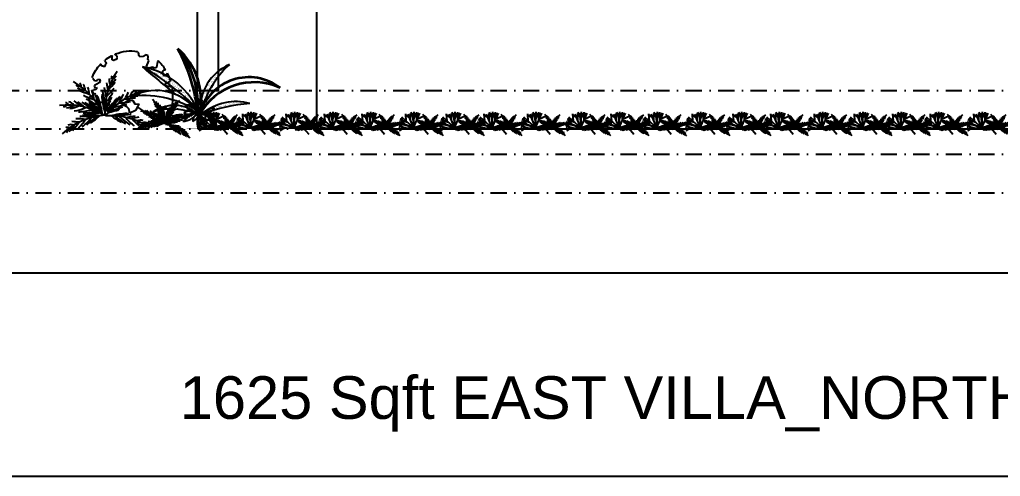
# Model space of a CAD drawing. Header units: millimetres. Extents: x -620 to 116137, y -21481 to 17762.
# Drawn here: x 33908 to 45405, y -21481 to -16122 of the extents above; entities that cross this region are included whole.
import ezdxf
from ezdxf.xclip import XClip

# ---------------------------------------------------------------- set-up
doc = ezdxf.new("R2010")
doc.units = ezdxf.units.MM
doc.header["$LTSCALE"] = 150
doc.header["$XCLIPFRAME"] = 2
doc.linetypes.add('DASHDOT', pattern=[25.4, 12.7, -6.35, 0, -6.35])
for name, color, linetype in [('ad-Elevation 10', 8, 'Continuous'), ('ad-MS Column', 1, 'Continuous'), ('ad-Text main', 7, 'Continuous')]:
    doc.layers.add(name, color=color, linetype=linetype)
doc.layers.add('ad-Landscape', color=7, linetype='Continuous', true_color=0x007f00)
doc.layers.add('ad-Verandah', color=7, linetype='Continuous', true_color=0xa57c52)
doc.layers.add('ad-Landscape 2', color=7, linetype='Continuous', lineweight=35, true_color=0x264c00)
doc.styles.get("Standard").update_dxf_attribs({"font": 'arial.ttf'})

# ---------------------------------------------------------------- blocks, each defined once
blk = doc.blocks.new('$ZCDB_AUDIT_GENERATED_1C4403')
at = {"layer": 'ad-Elevation 10', "linetype": 'DASHDOT', "ltscale": 0.1}
for points in [[(-27431.1, 0), (0, 0)], [(-27431.1, -450), (0, -450)], [(-27431.1, -750), (-2459.8, -750), (-2319.6, -1093), (0, -1093)], [(-27431.1, -1200), (-2459.8, -1200), (-2319.6, -1543), (0, -1543)]]:
    blk.add_lwpolyline(points, dxfattribs=at)
blk = doc.blocks.new('zw$66E4')
at = {"layer": 'ad-MS Column'}
blk.add_lwpolyline([(0, 0), (250, 0), (250, 2950), (0, 2950)], close=True, dxfattribs=at)
blk = doc.blocks.new('A$Cbe5af2ca')
at = {"layer": 'ad-Elevation 10'}
blk.add_lwpolyline([(-12120, 0), (-12120, -3500), (0, -3500), (0, 0)], dxfattribs=at)
at = {"layer": 'ad-Verandah', "const_width": 2}
blk.add_lwpolyline([(-13640, -3050), (-12120, -3050), (-12120, -3500), (-13640, -3500)], close=True, dxfattribs=at)
at = {"layer": 'ad-MS Column'}
blk.add_blockref('zw$66E4', (-13515, -3050), dxfattribs=at)
blk = doc.blocks.new('TR13')
at = {"layer": 'ad-Landscape'}
for centre, radius, start, end in [((2.274, 0.393), 2.308, 153.8471, 189.8045), ((0.175, 1.225), 0.119, 165.7556, 225.016), ((-0.039, 1.406), 0.275, 300.4086, 330.328), ((2.506, 1.862), 2.724, 198.1648, 203.115), ((0.279, 1.137), 0.284, 174.8554, 213.511), ((-1.075, 1.779), 1.451, 318.0291, 330.8083), ((-0.316, 1.395), 0.558, 309.4156, 336.9891), ((-2.009, -1.216), 2.308, 31.3349, 67.3424), ((-0.935, 1.07), 0.275, 250.8614, 280.7808), ((-0.719, 1.244), 0.558, 244.2003, 271.7738), ((-0.977, 0.793), 0.119, 356.1734, 55.4338), ((-0.401, 2.033), 1.451, 250.3811, 263.1603), ((-0.997, 0.657), 0.284, 7.6784, 46.334), ((-3.15, -0.263), 2.724, 18.0744, 23.0247), ((-2.981, -0.412), 2.724, 18.0023, 24.6457), ((-2.836, -0.565), 2.724, 17.9053, 26.2647), ((2.474, 1.286), 2.724, 193.659, 203.3783), ((2.469, 1.428), 2.724, 194.9247, 203.2841), ((2.477, 1.638), 2.724, 196.5437, 203.1872), ((-2.031, 1.689), 2.391, 326.652, 336.6071), ((-1.375, 1.736), 1.774, 319.5294, 331.0874), ((2.005, -1.216), 2.308, 112.6576, 148.6651), ((2.616, -0.998), 2.724, 143.5319, 151.8914), ((2.832, -0.565), 2.724, 153.7353, 162.0947), ((2.977, -0.412), 2.724, 155.3543, 161.9977), ((3.146, -0.263), 2.724, 156.9753, 161.9256), ((0.397, 2.033), 1.451, 276.8397, 289.6189), ((0.714, 1.244), 0.558, 268.2262, 295.7997), ((0.993, 0.657), 0.284, 133.666, 172.3216), ((0.973, 0.793), 0.119, 124.5662, 183.8266), ((0.931, 1.07), 0.275, 259.2192, 289.1386), ((-2.354, -2.058), 2.724, 55.5314, 60.4817), ((-0.147, 2.198), 1.774, 250.102, 261.66), ((0.378, 2.594), 2.391, 244.5823, 254.5374), ((0.501, 2.268), 2.194, 241.7861, 252.1783), ((-2.747, -0.676), 2.724, 17.8111, 27.5304), ((-2.685, -0.762), 2.724, 17.7148, 28.6944), ((2.484, 1.18), 2.724, 192.4951, 203.4746), ((-1.909, 1.362), 2.194, 329.0112, 339.4033), ((-1.648, 1.025), 1.86, 331.1427, 342.4295), ((2.432, -1.164), 2.724, 141.1023, 152.0818), ((2.681, -0.762), 2.724, 151.3056, 162.2852), ((2.509, -1.091), 2.724, 142.2662, 151.9855), ((2.743, -0.676), 2.724, 152.4696, 162.1889), ((-0.505, 2.268), 2.194, 287.8217, 298.2139), ((-0.382, 2.594), 2.391, 285.4626, 295.4177), ((0.143, 2.198), 1.774, 278.34, 289.898), ((-0.926, -2.022), 2.2, 65.9785, 103.9755), ((-1.406, 0.348), 0.275, 288.3185, 318.2379), ((-1.27, 0.102), 0.119, 33.6304, 92.8909), ((-1.34, 0.618), 0.558, 281.6573, 309.2309), ((-1.204, -0.017), 0.284, 45.1354, 83.791), ((-1.568, 1.437), 1.451, 287.8381, 300.6174), ((-1.506, 1.693), 1.774, 287.559, 299.1171), ((-2.168, -2.103), 2.724, 55.4593, 62.1027), ((-1.33, 2.326), 2.391, 282.0393, 291.9945), ((-1.96, -2.136), 2.724, 55.3623, 63.7217), ((-1.034, 2.143), 2.194, 279.2432, 289.6353), ((-1.822, -2.17), 2.724, 55.2681, 64.9875), ((-1.72, -2.2), 2.724, 55.1719, 66.1514), ((-0.755, 1.82), 1.86, 276.2169, 287.5038), ((0.527, 1.842), 1.86, 238.7599, 250.0467), ((0.467, -2.181), 2.2, 63.0377, 101.5351), ((-0.531, 1.842), 1.86, 289.9533, 301.2401), ((1.201, -2.533), 2.724, 100.8618, 111.8414), ((1.307, -2.526), 2.724, 102.0258, 111.7451), ((1.508, 1.853), 2.194, 237.3779, 247.7701), ((1.449, -2.524), 2.724, 103.2915, 111.6509), ((1.838, 1.966), 2.391, 235.0188, 244.9739), ((1.659, -2.538), 2.724, 104.9105, 111.5539), ((1.85, -2.536), 2.724, 106.5316, 111.4818), ((0.502, -2.259), 2.308, 102.0179, 139.5122), ((-0.562, -2.939), 2.724, 90.1721, 96.8155), ((-2.179, 0.559), 1.774, 322.2718, 333.8299), ((-0.372, -2.848), 2.724, 90.0751, 98.4345), ((-0.239, -2.797), 2.724, 89.9809, 99.7003), ((-2.395, 1.179), 2.391, 316.7521, 326.7073), ((-0.138, -2.764), 2.724, 89.8847, 100.8642), ((-2.047, 1.197), 2.194, 313.956, 324.3481), ((-1.633, 1.091), 1.86, 310.9297, 322.2166), ((1.163, 1.602), 1.86, 239.5095, 250.7963), ((1.867, 1.309), 1.774, 227.8962, 239.4542), ((1.869, 1.046), 1.451, 226.3959, 239.1751), ((1.463, 0.299), 0.558, 217.7824, 245.3559), ((1.188, -0.289), 0.284, 83.2222, 121.8778), ((1.28, -0.188), 0.119, 74.1224, 133.3828), ((1.467, 0.021), 0.275, 208.7754, 238.6948), ((-1.095, -0.662), 0.119, 68.3432, 127.6037), ((-1.346, -0.538), 0.275, 323.0313, 352.9507), ((-0.972, -0.722), 0.284, 79.8482, 118.5038), ((-1.445, -0.278), 0.558, 316.3701, 343.9437), ((-0.755, -3.055), 2.724, 90.2442, 95.1945), ((-2.099, 0.266), 1.451, 322.5509, 335.3302)]:
    blk.add_arc(centre, radius, start, end, dxfattribs=at)
blk = doc.blocks.new('TR22')
at = {"layer": 'ad-Landscape', "color": 0}
for p, q in [((-0.302, 1.112), (-0.281, 1.156)), ((-0.281, 1.156), (-0.215, 1.163)), ((-0.215, 1.163), (-0.155, 1.108)), ((-0.033, 1.11), (-0.02, 1.179)), ((-0.02, 1.179), (0.006, 1.183)), ((0.006, 1.183), (0.022, 1.219)), ((-0.787, 0.817), (-0.851, 0.839)), ((-0.604, 1.063), (-0.589, 1.034)), ((-0.589, 1.034), (-0.589, 0.867)), ((-0.589, 0.867), (-0.538, 0.835)), ((-0.538, 0.835), (-0.478, 0.853)), ((-0.478, 0.853), (-0.384, 0.803)), ((-0.336, 1.014), (-0.304, 1.043)), ((-0.3, 0.844), (-0.336, 1.014)), ((-0.313, 0.817), (-0.3, 0.844)), ((-0.304, 1.043), (-0.302, 1.112)), ((-0.155, 1.108), (-0.072, 1.08)), ((-0.072, 1.08), (-0.033, 1.11)), ((0.568, 0.917), (0.567, 0.911)), ((0.567, 0.911), (0.567, 0.906)), ((0.567, 0.906), (0.567, 0.902)), ((0.567, 0.902), (0.568, 0.897)), ((0.569, 0.957), (0.568, 0.949)), ((0.568, 0.949), (0.568, 0.942)), ((0.568, 0.942), (0.569, 0.935)), ((0.569, 0.929), (0.568, 0.922)), ((0.568, 0.922), (0.568, 0.917)), ((0.568, 0.897), (0.57, 0.894)), ((0.572, 0.965), (0.569, 0.957)), ((0.569, 0.935), (0.569, 0.929)), ((0.57, 0.894), (0.572, 0.891)), ((0.577, 0.974), (0.572, 0.965)), ((0.572, 0.891), (0.576, 0.888)), ((0.576, 0.888), (0.58, 0.885)), ((0.586, 0.985), (0.577, 0.974)), ((0.58, 0.885), (0.585, 0.883)), ((0.585, 0.883), (0.59, 0.881)), ((0.6, 0.996), (0.586, 0.985)), ((0.59, 0.881), (0.595, 0.879)), ((0.595, 0.879), (0.6, 0.876)), ((0.628, 1.015), (0.6, 0.996)), ((0.6, 0.876), (0.605, 0.874)), ((0.605, 0.874), (0.609, 0.871)), ((0.609, 0.871), (0.613, 0.868)), ((0.613, 0.868), (0.617, 0.864)), ((0.617, 0.864), (0.62, 0.861)), ((0.62, 0.861), (0.624, 0.858)), ((0.624, 0.858), (0.627, 0.855)), ((0.627, 0.855), (0.631, 0.852)), ((0.631, 0.852), (0.635, 0.85)), ((0.635, 0.85), (0.639, 0.848)), ((0.639, 0.848), (0.644, 0.847)), ((0.644, 0.847), (0.648, 0.847)), ((0.648, 0.847), (0.653, 0.847)), ((0.653, 0.847), (0.658, 0.847)), ((0.658, 0.847), (0.662, 0.848)), ((0.662, 0.848), (0.667, 0.848)), ((0.667, 0.848), (0.671, 0.849)), ((0.671, 0.849), (0.675, 0.85)), ((0.675, 0.85), (0.679, 0.852)), ((0.679, 0.852), (0.682, 0.853)), ((0.682, 0.853), (0.685, 0.855)), ((0.685, 0.855), (0.688, 0.857)), ((0.688, 0.857), (0.69, 0.86)), ((0.69, 0.86), (0.692, 0.864)), ((0.692, 0.864), (0.693, 0.868)), ((0.693, 0.868), (0.694, 0.873)), ((0.694, 0.879), (0.695, 0.886)), ((0.694, 0.873), (0.694, 0.879)), ((0.695, 0.895), (0.696, 0.904)), ((0.695, 0.886), (0.695, 0.895)), ((0.696, 0.904), (0.698, 0.915)), ((0.698, 0.915), (0.701, 0.928)), ((0.701, 0.928), (0.708, 0.959)), ((-0.919, 0.754), (-0.899, 0.718)), ((-0.899, 0.718), (-0.895, 0.674)), ((-0.895, 0.674), (-0.869, 0.67)), ((-0.869, 0.67), (-0.825, 0.674)), ((-0.825, 0.674), (-0.812, 0.713)), ((-0.812, 0.713), (-0.765, 0.735)), ((-0.791, 0.774), (-0.787, 0.817)), ((-0.765, 0.735), (-0.791, 0.774)), ((-0.384, 0.803), (-0.313, 0.817)), ((0.842, 0.734), (0.841, 0.728)), ((0.841, 0.728), (0.843, 0.723)), ((0.844, 0.741), (0.842, 0.734)), ((0.843, 0.723), (0.845, 0.719)), ((0.85, 0.75), (0.844, 0.741)), ((0.845, 0.719), (0.848, 0.716)), ((0.848, 0.716), (0.85, 0.712)), ((0.859, 0.762), (0.85, 0.75)), ((0.85, 0.712), (0.852, 0.708)), ((0.852, 0.708), (0.854, 0.704)), ((0.854, 0.704), (0.855, 0.7)), ((0.855, 0.7), (0.857, 0.696)), ((0.857, 0.696), (0.858, 0.692)), ((0.858, 0.692), (0.859, 0.688)), ((0.89, 0.795), (0.859, 0.762)), ((0.859, 0.688), (0.86, 0.684)), ((0.86, 0.644), (0.859, 0.642)), ((0.859, 0.642), (0.859, 0.64)), ((0.859, 0.64), (0.859, 0.638)), ((0.859, 0.638), (0.86, 0.636)), ((0.86, 0.684), (0.861, 0.68)), ((0.861, 0.648), (0.86, 0.646)), ((0.86, 0.646), (0.86, 0.644)), ((0.86, 0.636), (0.862, 0.635)), ((0.861, 0.68), (0.862, 0.676)), ((0.862, 0.651), (0.861, 0.648)), ((0.862, 0.676), (0.862, 0.673)), ((0.862, 0.673), (0.863, 0.669)), ((0.863, 0.653), (0.862, 0.651)), ((0.862, 0.635), (0.864, 0.633)), ((0.863, 0.669), (0.863, 0.665)), ((0.863, 0.665), (0.864, 0.662)), ((0.864, 0.659), (0.863, 0.656)), ((0.863, 0.656), (0.863, 0.653)), ((0.864, 0.662), (0.864, 0.659)), ((0.864, 0.633), (0.867, 0.632)), ((0.867, 0.632), (0.869, 0.63)), ((0.869, 0.63), (0.873, 0.629)), ((0.873, 0.629), (0.876, 0.629)), ((0.876, 0.629), (0.88, 0.628)), ((0.88, 0.628), (0.884, 0.628)), ((0.884, 0.628), (0.889, 0.628)), ((0.889, 0.628), (0.893, 0.628)), ((0.893, 0.628), (0.897, 0.628)), ((0.897, 0.628), (0.901, 0.628)), ((0.901, 0.628), (0.905, 0.628)), ((0.905, 0.628), (0.909, 0.628)), ((0.909, 0.628), (0.913, 0.628)), ((0.913, 0.628), (0.916, 0.628)), ((0.916, 0.628), (0.919, 0.628)), ((0.919, 0.628), (0.922, 0.628)), ((0.922, 0.628), (0.924, 0.627)), ((0.924, 0.627), (0.926, 0.627)), ((0.926, 0.627), (0.929, 0.627)), ((0.929, 0.627), (0.932, 0.627)), ((0.932, 0.627), (0.934, 0.627)), ((0.934, 0.627), (0.937, 0.627)), ((0.937, 0.627), (0.941, 0.628)), ((0.941, 0.628), (0.944, 0.629)), ((0.944, 0.629), (0.948, 0.631)), ((0.948, 0.631), (0.952, 0.634)), ((0.952, 0.634), (0.957, 0.638)), ((0.957, 0.638), (0.962, 0.644)), ((0.962, 0.644), (0.979, 0.668)), ((-1.109, 0.411), (-1.102, 0.405)), ((-1.102, 0.405), (-1.096, 0.401)), ((-1.096, 0.401), (-1.09, 0.397)), ((-1.09, 0.397), (-1.085, 0.395)), ((-1.085, 0.395), (-1.081, 0.394)), ((-1.081, 0.394), (-1.077, 0.394)), ((-1.077, 0.394), (-1.074, 0.394)), ((-1.074, 0.394), (-0.983, 0.394)), ((-1.028, 0.543), (-1.044, 0.554)), ((-1.017, 0.534), (-1.028, 0.543)), ((-1.009, 0.526), (-1.017, 0.534)), ((-1.01, 0.492), (-1.009, 0.497)), ((-1.01, 0.488), (-1.01, 0.492)), ((-0.923, 0.484), (-1.01, 0.488)), ((-1.005, 0.52), (-1.009, 0.526)), ((-1.009, 0.497), (-1.007, 0.501)), ((-1.007, 0.501), (-1.006, 0.505)), ((-1.006, 0.505), (-1.004, 0.509)), ((-1.004, 0.514), (-1.005, 0.52)), ((-1.004, 0.509), (-1.004, 0.514)), ((-0.983, 0.394), (-0.98, 0.395)), ((-0.98, 0.395), (-0.978, 0.396)), ((-0.978, 0.396), (-0.976, 0.397)), ((-0.976, 0.397), (-0.973, 0.397)), ((-0.973, 0.397), (-0.971, 0.398)), ((-0.971, 0.398), (-0.968, 0.399)), ((-0.968, 0.399), (-0.966, 0.4)), ((-0.966, 0.4), (-0.963, 0.401)), ((-0.963, 0.401), (-0.959, 0.402)), ((-0.959, 0.402), (-0.955, 0.402)), ((-0.955, 0.402), (-0.951, 0.403)), ((-0.951, 0.403), (-0.947, 0.404)), ((-0.947, 0.404), (-0.943, 0.405)), ((-0.943, 0.405), (-0.939, 0.406)), ((-0.939, 0.406), (-0.935, 0.407)), ((-0.935, 0.407), (-0.931, 0.408)), ((-0.931, 0.408), (-0.927, 0.41)), ((-0.927, 0.41), (-0.924, 0.411)), ((-0.924, 0.476), (-0.923, 0.48)), ((-0.924, 0.471), (-0.924, 0.476)), ((-0.924, 0.467), (-0.924, 0.471)), ((-0.924, 0.463), (-0.924, 0.467)), ((-0.924, 0.459), (-0.924, 0.463)), ((-0.924, 0.456), (-0.924, 0.459)), ((-0.923, 0.452), (-0.924, 0.456)), ((-0.924, 0.411), (-0.921, 0.413)), ((-0.923, 0.48), (-0.923, 0.484)), ((-0.923, 0.448), (-0.923, 0.452)), ((-0.922, 0.445), (-0.923, 0.448)), ((-0.922, 0.442), (-0.922, 0.445)), ((-0.921, 0.439), (-0.922, 0.442)), ((-0.92, 0.437), (-0.921, 0.439)), ((-0.921, 0.413), (-0.918, 0.415)), ((-0.918, 0.434), (-0.92, 0.437)), ((-0.917, 0.432), (-0.918, 0.434)), ((-0.918, 0.415), (-0.916, 0.417)), ((-0.915, 0.43), (-0.917, 0.432)), ((-0.916, 0.417), (-0.915, 0.419)), ((-0.914, 0.428), (-0.915, 0.43)), ((-0.915, 0.419), (-0.913, 0.421)), ((-0.913, 0.426), (-0.914, 0.428)), ((-0.913, 0.424), (-0.913, 0.426)), ((-0.913, 0.423), (-0.913, 0.424)), ((-0.913, 0.421), (-0.913, 0.423)), ((0.943, 0.249), (0.916, 0.202)), ((0.916, 0.202), (0.936, 0.148)), ((0.936, 0.148), (1.055, 0.053)), ((1.007, 0.232), (0.943, 0.249)), ((0.997, 0.009), (0.977, -0.022)), ((1.034, -0.005), (0.997, 0.009)), ((1.027, 0.192), (1.007, 0.232)), ((1.085, 0.185), (1.027, 0.192)), ((1.061, 0.012), (1.034, -0.005)), ((1.055, 0.053), (1.061, 0.012)), ((1.14, 0.25), (1.085, 0.185)), ((-1.14, -0.25), (-1.14, -0.253)), ((-1.012, -0.232), (-1.023, -0.17)), ((-0.957, -0.215), (-1.012, -0.232)), ((-0.937, -0.228), (-0.957, -0.215)), ((-0.945, -0.386), (-0.845, -0.271)), ((-0.877, -0.199), (-0.937, -0.228)), ((-0.842, -0.241), (-0.877, -0.199)), ((-0.845, -0.271), (-0.842, -0.241)), ((0.977, -0.022), (1.007, -0.069)), ((1.007, -0.069), (1.061, -0.08)), ((-0.944, -0.428), (-0.945, -0.386)), ((-0.914, -0.439), (-0.944, -0.428)), ((-0.928, -0.518), (-0.876, -0.498)), ((-0.88, -0.419), (-0.914, -0.439)), ((-0.855, -0.446), (-0.88, -0.419)), ((-0.876, -0.498), (-0.855, -0.446)), ((1.119, -0.283), (1.11, -0.279))]:
    blk.add_line(p, q, dxfattribs=at)
for points in [[(0.198, -0.403), (0.206, -0.387), (0.104, -0.264), (0.03, -0.194), (-0.09, -0.182), (-0.162, -0.264), (-0.274, -0.254), (-0.264, -0.315)], [(-0.264, -0.315), (-0.213, -0.448), (-0.066, -0.547)]]:
    blk.add_lwpolyline(points, dxfattribs=at)
at = {"layer": 'ad-Landscape'}
blk.add_lwpolyline([(-0.897, -0.79), (-0.699, -0.535), (-0.261, -0.342)], dxfattribs=at)
blk.add_lwpolyline([(-0.067, -0.548, -0.199676), (0.012, -0.409, -0.201496), (0.165, -0.368, -0.375294), (0.255, -0.471, 0.415016), (0.346, -0.561, 0.267795), (0.467, -0.491, -0.219193), (0.604, -0.393, -0.074367), (0.768, -0.387, -0.166396), (0.836, -0.419, -0.413544), (0.838, -0.527, 0.337297), (0.823, -0.651, 0.078842), (0.865, -0.702, 0.078758), (0.92, -0.737)], format="xyb", dxfattribs=at)
at = {"layer": 'ad-Landscape', "color": 0}
for centre, radius, start, end in [((-0.012, 0.02), 1.2, 57.8173, 88.409), ((0.236, -0.109), 1.442, 125.6217, 138.9315), ((0.621, 1.025), 0.012, 304.035, 57.8173), ((0.72, 0.956), 0.012, 52.0037, 166.03), ((-0.012, 0.02), 1.2, 41.2936, 52.0037), ((0.236, -0.109), 1.442, 143.2419, 152.6325), ((0.881, 0.804), 0.012, 317.0334, 41.2936), ((0.989, 0.661), 0.012, 32.6594, 144.2429), ((-0.012, 0.02), 1.2, 12.739, 32.6594), ((0.236, -0.109), 1.442, 158.87, 185.512), ((1.13, 0.278), 0.03, 291.0497, 12.739), ((-1.169, -0.244), 0.03, 185.512, 343.8826), ((-1.097, -0.308), 0.0721, 63.9533, 126.5176), ((-1.056, -0.226), 0.0194, 243.9533, 46.9493), ((-1.027, -0.194), 0.0242, 81.8968, 226.9493), ((1.086, -0.197), 0.0511, 123.8444, 197.2984), ((1.136, -0.181), 0.103, 197.2984, 260.2938), ((1.032, -0.116), 0.0464, 303.8444, 50.9538), ((-0.892, -0.548), 0.0464, 139.4794, 246.5888), ((-0.012, 0.02), 1.2, 320.9221, 343.6844), ((1.111, -0.309), 0.03, 343.6844, 92.1624), ((-1.063, -0.608), 0.103, 316.8575, 353.1348), ((-0.012, 0.02), 1.2, 215.5632, 222.4456), ((-0.954, -0.574), 0.0463, 262.1367, 339.4606)]:
    blk.add_arc(centre, radius, start, end, dxfattribs=at)
blk = doc.blocks.new('*X41')
at = {"color": 0}
for p, q in [((96.19, 27.47), (96.19, 27.47)), ((97.61, 27.49), (97.61, 27.49)), ((98.88, 27.74), (98.88, 27.74)), ((99.03, 28), (99.03, 28)), ((99.3, 27.47), (99.3, 27.47)), ((100.22, 27.53), (100.22, 27.53)), ((102, 27.75), (102, 27.75)), ((102.42, 27.48), (102.42, 27.48)), ((102.78, 27.51), (102.78, 27.51)), ((103.03, 27.96), (103.03, 27.96)), ((103.21, 27.79), (103.21, 27.79)), ((104.13, 28.55), (104.13, 28.55)), ((105.11, 27.75), (105.11, 27.75)), ((105.48, 27.61), (105.48, 27.61)), ((105.53, 27.49), (105.53, 27.49)), ((106.69, 28.54), (106.69, 28.54)), ((107.09, 27.87), (107.09, 27.87)), ((108.1, 27.64), (108.1, 27.64)), ((108.22, 27.76), (108.22, 27.76)), ((108.65, 27.49), (108.65, 27.49)), ((110.62, 27.51), (110.62, 27.51)), ((110.66, 27.63), (110.66, 27.63)), ((111.09, 27.84), (111.09, 27.84)), ((111.14, 27.58), (111.14, 27.58)), ((111.27, 27.67), (111.27, 27.67)), ((111.34, 27.77), (111.34, 27.77)), ((111.76, 27.5), (111.76, 27.5)), ((111.95, 27.68), (111.95, 27.68)), ((83.04, 20.85), (83.04, 20.85)), ((83.26, 21.32), (83.26, 21.32)), ((83.75, 21.47), (83.75, 21.47)), ((84.62, 21.5), (84.62, 21.5)), ((84.66, 21.51), (84.66, 21.51)), ((84.93, 22.71), (84.93, 22.71)), ((84.99, 22.7), (84.99, 22.7)), ((85.14, 21.57), (85.14, 21.57)), ((85.18, 22.53), (85.18, 22.53)), ((85.35, 22.44), (85.35, 22.44)), ((85.95, 22.5), (85.95, 22.5)), ((85.95, 21.67), (85.95, 21.67)), ((86.05, 21.73), (86.05, 21.73)), ((87.16, 23.42), (87.16, 23.42)), ((88, 23.57), (88, 23.57)), ((88.04, 22.71), (88.04, 22.71)), ((88.18, 23.41), (88.18, 23.41)), ((88.46, 22.44), (88.46, 22.44)), ((88.5, 24.46), (88.5, 24.46)), ((88.57, 22.53), (88.57, 22.53)), ((89.05, 22.61), (89.05, 22.61)), ((89.08, 24.67), (89.08, 24.67)), ((89.17, 23.98), (89.17, 23.98)), ((89.6, 24.74), (89.6, 24.74)), ((89.86, 23.52), (89.86, 23.52)), ((90.01, 25.36), (90.01, 25.36)), ((90.35, 25.22), (90.35, 25.22)), ((90.42, 24.85), (90.42, 24.85)), ((90.77, 24.95), (90.77, 24.95)), ((91, 24.45), (91, 24.45)), ((91.06, 24.45), (91.06, 24.45)), ((91.19, 24.28), (91.19, 24.28)), ((91.77, 25.03), (91.77, 25.03)), ((92.06, 23.49), (92.06, 23.49)), ((92.29, 25.1), (92.29, 25.1)), ((92.29, 23.99), (92.29, 23.99)), ((92.41, 25.48), (92.41, 25.48)), ((92.47, 23.55), (92.47, 23.55)), ((93.01, 26.24), (93.01, 26.24)), ((93.11, 25.2), (93.11, 25.2)), ((93.46, 25.23), (93.46, 25.23)), ((93.7, 26.47), (93.7, 26.47)), ((93.76, 24.54), (93.76, 24.54)), ((93.88, 24.96), (93.88, 24.96)), ((94.01, 25.33), (94.01, 25.33)), ((94.19, 25.16), (94.19, 25.16)), ((94.47, 25.38), (94.47, 25.38)), ((94.59, 26.5), (94.59, 26.5)), ((94.97, 25.47), (94.97, 25.47)), ((94.99, 25.45), (94.99, 25.45)), ((95.06, 24.36), (95.06, 24.36)), ((95.8, 25.56), (95.8, 25.56)), ((96.02, 27.12), (96.02, 27.12)), ((96.32, 26.5), (96.32, 26.5)), ((96.38, 24.58), (96.38, 24.58)), ((96.57, 25.23), (96.57, 25.23)), ((97, 24.96), (97, 24.96)), ((97.02, 26.21), (97.02, 26.21)), ((97.16, 25.74), (97.16, 25.74)), ((97.2, 26.04), (97.2, 26.04)), ((97.67, 25.57), (97.67, 25.57)), ((97.68, 25.81), (97.68, 25.81)), ((97.71, 26.5), (97.71, 26.5)), ((98.07, 25.24), (98.07, 25.24)), ((98.49, 25.91), (98.49, 25.91)), ((98.88, 26.49), (98.88, 26.49)), ((99.69, 25.24), (99.69, 25.24)), ((99.85, 26.09), (99.85, 26.09)), ((100.02, 27.09), (100.02, 27.09)), ((100.21, 26.92), (100.21, 26.92)), ((100.29, 25.6), (100.29, 25.6)), ((100.37, 26.16), (100.37, 26.16)), ((100.82, 26.51), (100.82, 26.51)), ((101.08, 26.12), (101.08, 26.12)), ((101.18, 26.27), (101.18, 26.27)), ((101.58, 26.59), (101.58, 26.59)), ((102.54, 26.45), (102.54, 26.45)), ((103.06, 26.51), (103.06, 26.51)), ((103.87, 26.62), (103.87, 26.62)), ((103.93, 26.51), (103.93, 26.51)), ((104.08, 27), (104.08, 27)), ((104.19, 26.62), (104.19, 26.62)), ((105.23, 26.8), (105.23, 26.8)), ((105.75, 26.87), (105.75, 26.87)), ((106.57, 26.98), (106.57, 26.98)), ((106.75, 26.61), (106.75, 26.61)), ((107.05, 26.52), (107.05, 26.52)), ((107.92, 27.15), (107.92, 27.15)), ((108.08, 26.96), (108.08, 26.96)), ((108.27, 26.79), (108.27, 26.79)), ((108.44, 27.22), (108.44, 27.22)), ((109.26, 27.33), (109.26, 27.33))]:
    blk.add_line(p, q, dxfattribs=at)
blk = doc.blocks.new('*X42')
at = {"color": 0}
for p, q in [((74.89, 15.17), (74.89, 15.17)), ((75.2, 17.14), (75.2, 17.14)), ((75.56, 16.5), (75.56, 16.5)), ((76.02, 16.44), (76.02, 16.44)), ((76.07, 16.34), (76.07, 16.34)), ((76.11, 17.79), (76.11, 17.79)), ((76.91, 17.54), (76.91, 17.54)), ((77.03, 19.1), (77.03, 19.1)), ((77.2, 17.68), (77.2, 17.68)), ((77.47, 17.97), (77.47, 17.97)), ((77.62, 17.41), (77.62, 17.41)), ((77.99, 18.03), (77.99, 18.03)), ((78.02, 18.19), (78.02, 18.19)), ((78.2, 18.53), (78.2, 18.53)), ((78.33, 18.95), (78.33, 18.95))]:
    blk.add_line(p, q, dxfattribs=at)
blk = doc.blocks.new('*X40')
at = {"color": 0}
for p, q in [((47.78, 21.83), (47.78, 21.83)), ((48.3, 21.89), (48.3, 21.89)), ((49.74, 22.31), (49.74, 22.31)), ((50.47, 22.93), (50.47, 22.93)), ((50.67, 22.64), (50.67, 22.64)), ((51.68, 23.85), (51.68, 23.85)), ((51.8, 23.91), (51.8, 23.91)), ((52.74, 23.19), (52.74, 23.19)), ((52.93, 23.02), (52.93, 23.02)), ((53.09, 22.96), (53.09, 22.96)), ((54.38, 23.95), (54.38, 23.95)), ((54.75, 24.98), (54.75, 24.98)), ((54.92, 23.92), (54.92, 23.92)), ((55.59, 24.88), (55.59, 24.88)), ((55.75, 24.07), (55.75, 24.07)), ((55.93, 23.9), (55.93, 23.9)), ((56.09, 25.16), (56.09, 25.16)), ((56.51, 24.89), (56.51, 24.89)), ((57, 23.98), (57, 23.98)), ((58.03, 23.92), (58.03, 23.92)), ((58.15, 25.78), (58.15, 25.78)), ((58.29, 24.97), (58.29, 24.97)), ((58.76, 24.94), (58.76, 24.94)), ((58.94, 24.77), (58.94, 24.77)), ((59.07, 23.31), (59.07, 23.31)), ((59.2, 25.17), (59.2, 25.17)), ((59.49, 25.9), (59.49, 25.9)), ((59.56, 23.97), (59.56, 23.97)), ((59.63, 24.9), (59.63, 24.9)), ((59.81, 23.98), (59.81, 23.98)), ((59.88, 23.42), (59.88, 23.42)), ((60.9, 25.01), (60.9, 25.01)), ((61.14, 23.93), (61.14, 23.93)), ((61.24, 23.6), (61.24, 23.6)), ((61.76, 25.82), (61.76, 25.82)), ((61.76, 23.67), (61.76, 23.67)), ((61.95, 25.65), (61.95, 25.65)), ((62.19, 26), (62.19, 26)), ((62.26, 24.07), (62.26, 24.07)), ((62.32, 25.17), (62.32, 25.17)), ((62.58, 23.77), (62.58, 23.77)), ((62.74, 24.9), (62.74, 24.9)), ((62.82, 24.85), (62.82, 24.85)), ((63.46, 24.99), (63.46, 24.99)), ((63.81, 23.94), (63.81, 23.94)), ((63.93, 23.95), (63.93, 23.95)), ((64, 23.77), (64, 23.77)), ((64.26, 23.94), (64.26, 23.94)), ((64.45, 24.02), (64.45, 24.02)), ((64.87, 24.1), (64.87, 24.1)), ((65.27, 24.13), (65.27, 24.13)), ((65.43, 25.18), (65.43, 25.18)), ((65.85, 24.91), (65.85, 24.91)), ((66.16, 25.09), (66.16, 25.09)), ((66.23, 23.17), (66.23, 23.17)), ((66.63, 24.31), (66.63, 24.31)), ((66.82, 24.82), (66.82, 24.82)), ((67, 24.65), (67, 24.65)), ((67.15, 24.37), (67.15, 24.37)), ((67.37, 23.94), (67.37, 23.94)), ((67.43, 24.09), (67.43, 24.09)), ((67.87, 23.85), (67.87, 23.85)), ((67.96, 24.48), (67.96, 24.48)), ((68.84, 23.2), (68.84, 23.2)), ((68.87, 22.94), (68.87, 22.94)), ((68.97, 24.91), (68.97, 24.91)), ((69.05, 22.77), (69.05, 22.77)), ((69.32, 24.66), (69.32, 24.66)), ((69.35, 22.68), (69.35, 22.68)), ((69.78, 22.41), (69.78, 22.41)), ((70.13, 24.19), (70.13, 24.19)), ((70.49, 23.95), (70.49, 23.95)), ((70.76, 22.26), (70.76, 22.26)), ((71.4, 23.19), (71.4, 23.19)), ((71.57, 22.37), (71.57, 22.37)), ((71.87, 23.82), (71.87, 23.82)), ((72.06, 23.65), (72.06, 23.65)), ((72.47, 22.68), (72.47, 22.68)), ((72.81, 22.29), (72.81, 22.29)), ((72.89, 22.42), (72.89, 22.42)), ((72.93, 22.85), (72.93, 22.85)), ((72.93, 22.55), (72.93, 22.55)), ((73.45, 22.62), (73.45, 22.62)), ((73.92, 21.94), (73.92, 21.94)), ((74.11, 21.77), (74.11, 21.77)), ((74.17, 21.36), (74.17, 21.36)), ((74.41, 21.45), (74.41, 21.45)), ((77.07, 20.5), (77.07, 20.5))]:
    blk.add_line(p, q, dxfattribs=at)
blk = doc.blocks.new('*X39')
at = {"color": 0}
for p, q in [((41.4, 52.43), (41.4, 52.43)), ((42.1, 52.15), (42.1, 52.15)), ((42.92, 51.46), (42.92, 51.46)), ((44.27, 51.75), (44.27, 51.75)), ((44.9, 50.2), (44.9, 50.2)), ((45.32, 49.93), (45.32, 49.93)), ((45.62, 50.81), (45.62, 50.81)), ((45.72, 50.03), (45.72, 50.03)), ((46.18, 50.99), (46.18, 50.99)), ((46.24, 50.1), (46.24, 50.1)), ((46.37, 50.82), (46.37, 50.82)), ((46.84, 48.96), (46.84, 48.96)), ((46.89, 49.81), (46.89, 49.81)), ((47.05, 50.21), (47.05, 50.21)), ((47.24, 50.03), (47.24, 50.03)), ((48.01, 50.2), (48.01, 50.2)), ((48.23, 49.11), (48.23, 49.11)), ((48.3, 48.91), (48.3, 48.91)), ((48.41, 50.39), (48.41, 50.39)), ((48.42, 48.94), (48.42, 48.94)), ((48.44, 49.93), (48.44, 49.93)), ((49.29, 48.15), (49.29, 48.15)), ((49.33, 47.92), (49.33, 47.92)), ((49.59, 49.9), (49.59, 49.9)), ((49.65, 47.98), (49.65, 47.98)), ((49.85, 47.99), (49.85, 47.99)), ((49.95, 48.97), (49.95, 48.97)), ((50.66, 48.1), (50.66, 48.1)), ((50.86, 48.9), (50.86, 48.9)), ((52.02, 48.28), (52.02, 48.28)), ((52.27, 48.01), (52.27, 48.01)), ((52.54, 48.34), (52.54, 48.34)), ((53.29, 48.11), (53.29, 48.11)), ((53.47, 47.94), (53.47, 47.94)), ((48.82, 47.7), (48.82, 47.7)), ((49.24, 47.43), (49.24, 47.43)), ((50.28, 47.24), (50.28, 47.24)), ((50.47, 47.07), (50.47, 47.07)), ((50.76, 46.46), (50.76, 46.46)), ((50.92, 46.98), (50.92, 46.98)), ((51.34, 46.27), (51.34, 46.27)), ((51.59, 45.63), (51.59, 45.63)), ((51.94, 47.7), (51.94, 47.7)), ((52.33, 46.08), (52.33, 46.08)), ((52.33, 45.36), (52.33, 45.36)), ((52.36, 47.43), (52.36, 47.43)), ((52.52, 45.19), (52.52, 45.19)), ((52.74, 45.2), (52.74, 45.2)), ((52.94, 45.81), (52.94, 45.81)), ((53.17, 44.93), (53.17, 44.93)), ((53.39, 44.39), (53.39, 44.39)), ((53.46, 45.88), (53.46, 45.88)), ((53.62, 47.07), (53.62, 47.07)), ((53.69, 45.15), (53.69, 45.15)), ((53.88, 46.47), (53.88, 46.47)), ((54.28, 45.98), (54.28, 45.98)), ((54.34, 47.15), (54.34, 47.15)), ((54.38, 43.48), (54.38, 43.48)), ((54.57, 43.31), (54.57, 43.31)), ((54.68, 43.96), (54.68, 43.96)), ((54.89, 46.07), (54.89, 46.07)), ((54.96, 44.14), (54.96, 44.14)), ((55.2, 43.52), (55.2, 43.52)), ((55.34, 46.23), (55.34, 46.23)), ((55.44, 42.51), (55.44, 42.51)), ((55.52, 46.07), (55.52, 46.07)), ((55.64, 46.16), (55.64, 46.16)), ((55.86, 45.2), (55.86, 45.2)), ((56.16, 46.23), (56.16, 46.23)), ((56.28, 44.94), (56.28, 44.94)), ((56.3, 45.18), (56.3, 45.18)), ((56.37, 43.25), (56.37, 43.25)), ((56.39, 45.27), (56.39, 45.27)), ((56.43, 41.6), (56.43, 41.6)), ((56.56, 43.69), (56.56, 43.69)), ((56.62, 41.43), (56.62, 41.43)), ((56.67, 42.7), (56.67, 42.7)), ((56.97, 46.34), (56.97, 46.34)), ((57.08, 43.76), (57.08, 43.76)), ((57.09, 42.43), (57.09, 42.43)), ((57.39, 44.36), (57.39, 44.36)), ((57.48, 41.23), (57.48, 41.23)), ((57.57, 44.19), (57.57, 44.19)), ((57.66, 44.24), (57.66, 44.24)), ((57.72, 42.31), (57.72, 42.31)), ((57.8, 43.97), (57.8, 43.97)), ((57.89, 43.87), (57.89, 43.87)), ((58, 41.29), (58, 41.29)), ((58.44, 43.39), (58.44, 43.39)), ((58.61, 41.46), (58.61, 41.46)), ((58.81, 41.4), (58.81, 41.4)), ((58.86, 45.17), (58.86, 45.17)), ((58.93, 43.24), (58.93, 43.24)), ((58.99, 41.31), (58.99, 41.31)), ((59.25, 44.05), (59.25, 44.05)), ((59.44, 42.48), (59.44, 42.48)), ((59.62, 42.31), (59.62, 42.31)), ((59.77, 44.12), (59.77, 44.12)), ((59.78, 42.71), (59.78, 42.71)), ((60.17, 41.58), (60.17, 41.58)), ((60.2, 42.44), (60.2, 42.44)), ((60.34, 42.35), (60.34, 42.35)), ((60.49, 41.51), (60.49, 41.51)), ((60.69, 41.65), (60.69, 41.65)), ((61.5, 41.76), (61.5, 41.76)), ((61.69, 41.41), (61.69, 41.41)), ((61.72, 41.47), (61.72, 41.47)), ((62.86, 41.94), (62.86, 41.94)), ((57.49, 40.63), (57.49, 40.63)), ((58.48, 39.72), (58.48, 39.72)), ((58.67, 39.55), (58.67, 39.55)), ((59.54, 38.76), (59.54, 38.76)), ((60.4, 40.42), (60.4, 40.42)), ((60.53, 37.84), (60.53, 37.84)), ((60.59, 40.2), (60.59, 40.2)), ((60.72, 37.68), (60.72, 37.68)), ((61.01, 39.93), (61.01, 39.93)), ((61.09, 39.11), (61.09, 39.11)), ((61.49, 40.6), (61.49, 40.6)), ((61.59, 36.88), (61.59, 36.88)), ((61.61, 39.18), (61.61, 39.18)), ((61.67, 40.43), (61.67, 40.43)), ((61.75, 39.48), (61.75, 39.48)), ((62.43, 39.29), (62.43, 39.29)), ((62.53, 38.97), (62.53, 38.97)), ((62.54, 39.63), (62.54, 39.63)), ((62.58, 35.97), (62.58, 35.97)), ((62.77, 35.8), (62.77, 35.8)), ((62.96, 40.41), (62.96, 40.41)), ((63.02, 38.48), (63.02, 38.48)), ((63.35, 36.82), (63.35, 36.82)), ((63.54, 38.72), (63.54, 38.72)), ((63.64, 35), (63.64, 35)), ((63.7, 40.21), (63.7, 40.21)), ((63.72, 38.55), (63.72, 38.55)), ((63.79, 39.47), (63.79, 39.47)), ((64.12, 39.94), (64.12, 39.94)), ((64.31, 39.54), (64.31, 39.54)), ((64.37, 39.52), (64.37, 39.52)), ((64.43, 37.59), (64.43, 37.59)), ((64.51, 37.7), (64.51, 37.7)), ((64.59, 37.76), (64.59, 37.76)), ((64.71, 37), (64.71, 37)), ((64.93, 37.43), (64.93, 37.43)), ((65.12, 39.64), (65.12, 39.64)), ((65.23, 37.07), (65.23, 37.07)), ((65.32, 35.2), (65.32, 35.2)), ((65.59, 36.84), (65.59, 36.84)), ((65.64, 38.97), (65.64, 38.97)), ((65.72, 38.58), (65.72, 38.58)), ((65.74, 34.93), (65.74, 34.93)), ((65.77, 36.68), (65.77, 36.68)), ((65.79, 36.65), (65.79, 36.65)), ((65.85, 34.73), (65.85, 34.73)), ((66.04, 37.18), (66.04, 37.18)), ((66.15, 34.6), (66.15, 34.6)), ((66.45, 36.47), (66.45, 36.47)), ((66.64, 35.88), (66.64, 35.88)), ((66.96, 34.71), (66.96, 34.71)), ((66.99, 37.58), (66.99, 37.58)), ((67.05, 35.65), (67.05, 35.65)), ((67.4, 37.35), (67.4, 37.35)), ((67.62, 37.71), (67.62, 37.71)), ((67.64, 34.97), (67.64, 34.97)), ((67.82, 34.8), (67.82, 34.8)), ((67.92, 37.42), (67.92, 37.42)), ((68.04, 37.44), (68.04, 37.44)), ((68.32, 34.89), (68.32, 34.89)), ((68.4, 36.69), (68.4, 36.69)), ((68.43, 35.2), (68.43, 35.2)), ((68.47, 34.76), (68.47, 34.76)), ((68.84, 34.95), (68.84, 34.95)), ((68.85, 34.94), (68.85, 34.94)), ((69.65, 35.06), (69.65, 35.06)), ((64.63, 34.09), (64.63, 34.09)), ((64.82, 33.92), (64.82, 33.92)), ((65.69, 33.12), (65.69, 33.12)), ((66.68, 32.21), (66.68, 32.21)), ((66.87, 32.04), (66.87, 32.04)), ((67.12, 33.72), (67.12, 33.72)), ((67.26, 33.96), (67.26, 33.96)), ((67.74, 31.24), (67.74, 31.24)), ((68.53, 32.83), (68.53, 32.83)), ((68.69, 34), (68.69, 34)), ((68.73, 30.33), (68.73, 30.33)), ((68.92, 30.16), (68.92, 30.16)), ((69.24, 32.7), (69.24, 32.7)), ((69.24, 32.42), (69.24, 32.42)), ((69.66, 32.43), (69.66, 32.43)), ((69.69, 33.09), (69.69, 33.09)), ((69.76, 32.49), (69.76, 32.49)), ((69.79, 29.37), (69.79, 29.37)), ((69.82, 33.82), (69.82, 33.82)), ((69.87, 32.92), (69.87, 32.92)), ((69.88, 31.9), (69.88, 31.9)), ((70.37, 33.97), (70.37, 33.97)), ((70.58, 32.59), (70.58, 32.59)), ((70.74, 32.12), (70.74, 32.12)), ((70.78, 28.45), (70.78, 28.45)), ((70.96, 28.29), (70.96, 28.29)), ((71.09, 32.82), (71.09, 32.82)), ((71.15, 30.89), (71.15, 30.89)), ((71.18, 31.46), (71.18, 31.46)), ((71.5, 30.13), (71.5, 30.13)), ((71.74, 31.21), (71.74, 31.21)), ((71.83, 27.49), (71.83, 27.49)), ((71.92, 31.04), (71.92, 31.04)), ((71.93, 32.77), (71.93, 32.77)), ((72.5, 31.93), (72.5, 31.93)), ((72.56, 30), (72.56, 30)), ((72.79, 30.24), (72.79, 30.24)), ((72.86, 30.3), (72.86, 30.3)), ((73.16, 30.2), (73.16, 30.2)), ((73.38, 30.37), (73.38, 30.37)), ((73.58, 29.93), (73.58, 29.93)), ((73.78, 27.84), (73.78, 27.84)), ((73.79, 29.33), (73.79, 29.33)), ((73.91, 29.06), (73.91, 29.06)), ((73.97, 29.16), (73.97, 29.16)), ((73.97, 27.7), (73.97, 27.7)), ((74.3, 27.91), (74.3, 27.91)), ((74.39, 27.43), (74.39, 27.43)), ((74.84, 28.37), (74.84, 28.37)), ((75.11, 28.01), (75.11, 28.01)), ((72.83, 26.58), (72.83, 26.58)), ((73.01, 26.41), (73.01, 26.41)), ((73.88, 25.61), (73.88, 25.61)), ((74.88, 24.7), (74.88, 24.7)), ((75.06, 24.53), (75.06, 24.53)), ((75.91, 26.46), (75.91, 26.46)), ((75.93, 23.73), (75.93, 23.73)), ((76.03, 25.54), (76.03, 25.54)), ((76.66, 25.24), (76.66, 25.24)), ((76.93, 22.82), (76.93, 22.82)), ((77.11, 22.65), (77.11, 22.65)), ((77.98, 21.85), (77.98, 21.85))]:
    blk.add_line(p, q, dxfattribs=at)
blk = doc.blocks.new('*X38')
at = {"color": 0}
for p, q in [((91.55, 48.3), (91.55, 48.3)), ((91.65, 48.6), (91.65, 48.6)), ((92.07, 48.37), (92.07, 48.37)), ((92.6, 48.41), (92.6, 48.41)), ((92.88, 48.48), (92.88, 48.48)), ((92.94, 49.59), (92.94, 49.59)), ((93.55, 49.04), (93.55, 49.04)), ((94.15, 50.52), (94.15, 50.52)), ((94.21, 48.59), (94.21, 48.59)), ((94.24, 48.66), (94.24, 48.66)), ((94.56, 50.25), (94.56, 50.25)), ((94.65, 51.3), (94.65, 51.3)), ((94.73, 50.29), (94.73, 50.29)), ((94.74, 50.09), (94.74, 50.09)), ((95.15, 50.02), (95.15, 50.02)), ((95.5, 51.55), (95.5, 51.55)), ((95.86, 51.55), (95.86, 51.55)), ((96.01, 51.48), (96.01, 51.48)), ((96.53, 51.55), (96.53, 51.55)), ((96.57, 52.04), (96.57, 52.04)), ((96.79, 52.54), (96.79, 52.54)), ((97.03, 52.8), (97.03, 52.8)), ((97.45, 52.53), (97.45, 52.53)), ((97.99, 53.47), (97.99, 53.47)), ((98.7, 53.72), (98.7, 53.72)), ((85.32, 41.77), (85.32, 41.77)), ((85.84, 42.37), (85.84, 42.37)), ((86.53, 42.69), (86.53, 42.69)), ((86.63, 42.99), (86.63, 42.99)), ((86.63, 41.52), (86.63, 41.52)), ((86.65, 42.48), (86.65, 42.48)), ((86.82, 42.82), (86.82, 42.82)), ((87.69, 42.02), (87.69, 42.02)), ((87.81, 42.76), (87.81, 42.76)), ((87.87, 43.73), (87.87, 43.73)), ((87.94, 41.8), (87.94, 41.8)), ((88.01, 42.66), (88.01, 42.66)), ((88.23, 42.49), (88.23, 42.49)), ((88.42, 45.3), (88.42, 45.3)), ((88.53, 42.73), (88.53, 42.73)), ((88.64, 44.78), (88.64, 44.78)), ((88.68, 41.11), (88.68, 41.11)), ((88.94, 44.02), (88.94, 44.02)), ((89.1, 46.64), (89.1, 46.64)), ((89.16, 44.72), (89.16, 44.72)), ((89.23, 42.79), (89.23, 42.79)), ((89.34, 42.83), (89.34, 42.83)), ((89.64, 43.87), (89.64, 43.87)), ((89.78, 45.48), (89.78, 45.48)), ((89.82, 43.7), (89.82, 43.7)), ((90.11, 45.27), (90.11, 45.27)), ((90.3, 45.55), (90.3, 45.55)), ((90.31, 47.57), (90.31, 47.57)), ((90.37, 45.64), (90.37, 45.64)), ((90.43, 43.71), (90.43, 43.71)), ((90.54, 45), (90.54, 45)), ((90.59, 46.62), (90.59, 46.62)), ((90.78, 46.45), (90.78, 46.45)), ((91.11, 45.65), (91.11, 45.65)), ((91.25, 46.53), (91.25, 46.53)), ((91.65, 45.66), (91.65, 45.66)), ((91.72, 46.68), (91.72, 46.68)), ((92.42, 47.78), (92.42, 47.78)), ((92.84, 47.51), (92.84, 47.51)), ((93.01, 47.66), (93.01, 47.66)), ((93.6, 47.5), (93.6, 47.5)), ((82.77, 35.63), (82.77, 35.63)), ((82.81, 35.89), (82.81, 35.89)), ((83.11, 36.83), (83.11, 36.83)), ((83.19, 37.74), (83.19, 37.74)), ((83.22, 34.26), (83.22, 34.26)), ((83.62, 37.47), (83.62, 37.47)), ((83.72, 38.39), (83.72, 38.39)), ((83.76, 34.72), (83.76, 34.72)), ((83.95, 34.55), (83.95, 34.55)), ((84, 35.23), (84, 35.23)), ((84.04, 34.37), (84.04, 34.37)), ((84.07, 39.55), (84.07, 39.55)), ((84.09, 38.85), (84.09, 38.85)), ((84.16, 36.92), (84.16, 36.92)), ((84.22, 35), (84.22, 35)), ((84.33, 39.01), (84.33, 39.01)), ((84.42, 34.96), (84.42, 34.96)), ((84.47, 37.01), (84.47, 37.01)), ((84.72, 37.48), (84.72, 37.48)), ((84.88, 39.66), (84.88, 39.66)), ((84.9, 37.31), (84.9, 37.31)), ((84.99, 37.08), (84.99, 37.08)), ((85.13, 36.5), (85.13, 36.5)), ((85.38, 39.84), (85.38, 39.84)), ((85.45, 37.91), (85.45, 37.91)), ((85.5, 40.25), (85.5, 40.25)), ((85.51, 35.99), (85.51, 35.99)), ((85.67, 40.23), (85.67, 40.23)), ((85.77, 36.51), (85.77, 36.51)), ((85.81, 37.19), (85.81, 37.19)), ((85.86, 40.06), (85.86, 40.06)), ((85.92, 39.98), (85.92, 39.98)), ((86.24, 39.83), (86.24, 39.83)), ((86.31, 37.74), (86.31, 37.74)), ((86.59, 40.76), (86.59, 40.76)), ((86.65, 38.84), (86.65, 38.84)), ((86.73, 39.27), (86.73, 39.27)), ((86.73, 37.47), (86.73, 37.47)), ((86.76, 39.9), (86.76, 39.9)), ((87.44, 39.01), (87.44, 39.01)), ((87.57, 40.01), (87.57, 40.01)), ((88, 39.87), (88, 39.87)), ((88.86, 40.94), (88.86, 40.94)), ((79.9, 27.37), (79.9, 27.37)), ((80.2, 27.71), (80.2, 27.71)), ((80.44, 30.12), (80.44, 30.12)), ((80.5, 28.72), (80.5, 28.72)), ((80.5, 28.19), (80.5, 28.19)), ((80.62, 27.44), (80.62, 27.44)), ((80.85, 30.12), (80.85, 30.12)), ((80.93, 31.37), (80.93, 31.37)), ((81.33, 28.98), (81.33, 28.98)), ((81.45, 31.44), (81.45, 31.44)), ((81.66, 33.04), (81.66, 33.04)), ((81.7, 32.72), (81.7, 32.72)), ((81.73, 31.11), (81.73, 31.11)), ((81.79, 29.18), (81.79, 29.18)), ((81.81, 32.88), (81.81, 32.88)), ((81.85, 29.21), (81.85, 29.21)), ((81.85, 28.9), (81.85, 28.9)), ((82.03, 29.04), (82.03, 29.04)), ((82.12, 32.45), (82.12, 32.45)), ((82.27, 31.54), (82.27, 31.54)), ((82.37, 28.97), (82.37, 28.97)), ((82.5, 30.22), (82.5, 30.22)), ((82.7, 34.19), (82.7, 34.19)), ((82.8, 31.96), (82.8, 31.96)), ((82.83, 33.99), (82.83, 33.99)), ((82.87, 33.96), (82.87, 33.96)), ((82.92, 29.95), (82.92, 29.95)), ((82.93, 32.03), (82.93, 32.03)), ((82.99, 31.8), (82.99, 31.8)), ((83, 30.11), (83, 30.11)), ((83.62, 31.72), (83.62, 31.72)), ((83.63, 31.49), (83.63, 31.49)), ((84.28, 33.07), (84.28, 33.07)), ((84.82, 33.75), (84.82, 33.75)), ((79.65, 23.43), (79.65, 23.43)), ((79.83, 23.96), (79.83, 23.96)), ((79.94, 23.7), (79.94, 23.7)), ((80.08, 26.08), (80.08, 26.08)), ((80.12, 23.53), (80.12, 23.53)), ((80.56, 26.27), (80.56, 26.27)), ((80.6, 26.15), (80.6, 26.15)), ((80.63, 24.34), (80.63, 24.34)), ((80.89, 26.45), (80.89, 26.45)), ((81, 25.21), (81, 25.21)), ((81.08, 26.28), (81.08, 26.28)), ((81.42, 26.25), (81.42, 26.25)), ((81.85, 27.26), (81.85, 27.26))]:
    blk.add_line(p, q, dxfattribs=at)
blk = doc.blocks.new('Stree19')
at = {"layer": 'ad-Landscape'}
for centre, radius, start, end in [((-0.3505, -0.093), 0.387, 19.5461, 80.0887), ((13.5623, 16.742), 21.5045, 229.9189, 230.51758), ((-1.0399, -0.993), 1.4896, 45.5999, 59.2482), ((0.2822, 0.0597), 0.2661, 114.679, 182.0391), ((0.5651, -0.1079), 0.5682, 133.9069, 165.0241), ((-0.2123, -0.1029), 0.2673, 34.7489, 116.6979), ((-0.283, -0.4172), 0.5553, 57.4358, 95.103), ((0.0834, 0.0797), 0.077, 144.6687, 197.2101), ((-0.0129, 0.0951), 0.0444, 300.8516, 41.0272), ((0.206, -0.1676), 0.274, 74.5557, 129.8051), ((-0.1182, -0.1043), 0.1912, 49.6655, 124.7135), ((-0.128, -0.303), 0.3695, 68.8169, 105.562), ((-0.0284, -0.0229), 0.0803, 82.9787, 118.3656), ((-0.0463, 0.0718), 0.0315, 229.8762, 331.4681), ((-0.0552, 0.0119), 0.077, 37.8081, 90.3495), ((0.0267, 0.1202), 0.0824, 262.2756, 324.3676), ((0.1138, -0.0681), 0.1417, 98.1631, 130.3489), ((0.365, -0.9042), 1.0044, 94.9141, 109.4467), ((-0.071, 0.0866), 0.0824, 269.0553, 331.1473), ((0.0377, -0.09), 0.1417, 104.9428, 137.1286), ((0.0115, 0.0071), 0.0315, 88.0209, 189.6129), ((-0.061, 0.0705), 0.0803, 301.1234, 336.5104), ((-0.0613, 0.0089), 0.0824, 326.3882, 28.4802), ((0.1487, 0.0696), 0.1417, 193.3558, 225.5416), ((0.0152, -0.0323), 0.077, 37.8081, 90.3495), ((0.021, -0.0243), 0.0824, 357.4683, 59.5603), ((0.2006, 0.0795), 0.1417, 193.3558, 225.5416)]:
    blk.add_arc(centre, radius, start, end, dxfattribs=at)
at = {"layer": 'ad-Landscape 2'}
for centre, radius, start, end in [((-0.3288, 0.1178), 0.3514, 346.9417, 49.026), ((-0.8634, -0.036), 0.8723, 5.0957, 28.7204), ((-0.4579, 0.0888), 0.4647, 358.2316, 39.3116), ((0.3012, -0.1186), 0.3262, 65.5628, 151.6067), ((0.2733, -0.0326), 0.2665, 52.3229, 164.2588), ((-0.0126, 0.0997), 0.0444, 193.991, 294.1666), ((-0.0904, -0.045), 0.0803, 82.9787, 118.3656), ((-0.1082, 0.0497), 0.0315, 229.8762, 331.4681), ((0.146, 0.0051), 0.1417, 162.2757, 194.4616), ((-0.0308, -0.0342), 0.0824, 357.4683, 59.5603), ((0.0579, 0.0554), 0.0444, 193.991, 294.1666)]:
    blk.add_arc(centre, radius, start, end, dxfattribs=at)
at = {"layer": 'ad-Landscape', "color": 96, "xscale": 0.007500000000000282, "yscale": 0.007500000000000282, "zscale": 0.007500000000000282}
for name in ['*X39', '*X40', '*X42']:
    blk.add_blockref(name, (-0.5801, -0.1082), dxfattribs=at)
at = {"layer": 'ad-Landscape', "xscale": 0.007500000000000282, "yscale": 0.007500000000000282, "zscale": 0.007500000000000282}
blk.add_blockref('*X38', (-0.5801, -0.1082), dxfattribs=at)
at = {"layer": 'ad-Landscape', "color": 75, "xscale": 0.007500000000000282, "yscale": 0.007500000000000282, "zscale": 0.007500000000000282}
blk.add_blockref('*X41', (-0.5801, -0.1082), dxfattribs=at)
blk = doc.blocks.new('A$C976671c5')
at = {"xscale": 2241.059397795414, "yscale": 2241.059397795414, "zscale": 2241.059397795414}
blk.add_blockref('Stree19', (127, 80), dxfattribs=at)
at = {"layer": 'ad-Landscape', "xscale": -412.459459464915, "yscale": 412.4594594635934, "zscale": 412.4594594634672, "rotation": 349.8482103826396}
blk.add_blockref('TR22', (-645, 411), dxfattribs=at)
at = {"layer": 'ad-Landscape', "color": 3, "xscale": 371.7714047588048, "yscale": 371.7714047588048, "zscale": 371.7714047588048, "rotation": 352.4468819518883}
blk.add_blockref('TR13', (-950, 161), dxfattribs=at)
at = {"layer": 'ad-Landscape', "color": 104, "xscale": 223.0628428573713, "yscale": 223.0628428573713, "zscale": 223.0628428573713, "rotation": 337.6020414040115}
blk.add_blockref('TR13', (-237, 59), dxfattribs=at)
blk = doc.blocks.new('TR12')
at = {"layer": 'ad-Landscape', "color": 0}
for p, q in [((-1.09, 0.73), (-1.29, 1.69)), ((-0.71, 1.24), (-1.19, 1.56)), ((0, 0), (-0.97, 1.7)), ((-0.52, 0.9), (-0.65, 1.85)), ((-0.09, 1.08), (-0.61, 2.04)), ((-0.22, 1.42), (-0.55, 1.88)), ((0, 0), (-0.3, 1.93)), ((0, 0), (-0.19, 2.12)), ((-0.16, 1.02), (0.05, 1.96)), ((-0.12, 1.31), (0.5, 2.06)), ((0, 0), (0.58, 2.04)), ((0.3, 1.04), (0.16, 2.12)), ((0.36, 1.27), (1.2, 1.75)), ((-1.05, 0.24), (-2.12, 0.05)), ((0, 0), (-2.07, 0.48)), ((-0.9, 0.6), (-1.97, 0.81)), ((-1.42, 0.23), (-1.96, 0.05)), ((0, 0), (-1.93, 0.31)), ((0, 0), (-1.92, -0.4)), ((-1.02, 0.16), (-1.85, 0.65)), ((-1.28, 0.3), (-1.81, 1.11)), ((0, 0), (-1.76, 1.18)), ((0, 0), (1.75, 0.89)), ((0, 0), (2.12, 0.08)), ((0.92, 0.47), (1.88, 0.56)), ((1.08, 0.04), (2.06, 0.5)), ((1.28, 0.65), (1.62, 1.11)), ((1.32, 0.05), (2.04, -0.6)), ((-1.01, -0.21), (-1.96, -0.05)), ((-1.72, -0.36), (-1.95, -0.21)), ((-1.4, -0.29), (-1.85, -0.65))]:
    blk.add_line(p, q, dxfattribs=at)
blk = doc.blocks.new('A$C04069485')
at = {"layer": 'ad-Landscape', "color": 104, "xscale": 124.315801057205, "yscale": 124.315801057205, "zscale": 124.315801057205, "rotation": 337.6020414040115}
blk.add_blockref('TR13', (367, 11), dxfattribs=at)
at = {"layer": 'ad-Landscape', "xscale": 87.5639006525247, "yscale": 87.5639006525247, "zscale": 87.5639006525247, "rotation": 352.4468819518883}
blk.add_blockref('TR12', (174, 12), dxfattribs=at)
blk = doc.blocks.new('A$C141ed047')
at = {"layer": 'ad-Landscape'}
for name, p in [('A$C976671c5', (-13650, -750)), ('A$C04069485', (-13504, -750)), ('A$C04069485', (-13064, -750)), ('A$C04069485', (-12554, -750)), ('A$C04069485', (-12104, -750)), ('A$C04069485', (-11664, -750)), ('A$C04069485', (-11154, -750)), ('A$C04069485', (-10674, -750)), ('A$C04069485', (-10234, -750)), ('A$C04069485', (-9724, -750)), ('A$C04069485', (-9194, -750)), ('A$C04069485', (-8744, -750)), ('A$C04069485', (-8304, -750)), ('A$C04069485', (-7794, -750)), ('A$C04069485', (-7314, -750)), ('A$C04069485', (-6874, -750)), ('A$C04069485', (-6364, -750)), ('A$C04069485', (-5894, -750)), ('A$C04069485', (-5444, -750)), ('A$C04069485', (-5004, -750)), ('A$C04069485', (-4494, -750))]:
    blk.add_blockref(name, p, dxfattribs=at)

msp = doc.modelspace()

# ---------------------------------------------------------------- linework, layer by layer
msp.add_lwpolyline([(29034.2, -9535.3), (58068.4, -9535.3), (58068.4, -21480.7), (29034.2, -21480.7)], close=True)

# ---------------------------------------------------------------- block references
ref = msp.add_blockref('$ZCDB_AUDIT_GENERATED_1C4403', (55314.1, -16952.2))
XClip(ref).set_block_clipping_path([(-22745.2535103688, -2140.6281090205), (349.01197073, 5188.3683916222)])
for name, p in [('A$Cbe5af2ca', (49506.4, -13902.2)), ('A$C141ed047', (49506.4, -16652.2))]:
    msp.add_blockref(name, p)

# ---------------------------------------------------------------- next in the draw order: texts
at = {"layer": 'ad-Text main', "insert": (42830.5, -20631.1), "char_height": 500, "width": 14123.09, "attachment_point": 5, "bg_fill": 2}
msp.add_mtext('1625 Sqft EAST VILLA_NORTH ELEVATION', dxfattribs=at)

doc.saveas('drawing.dxf')
